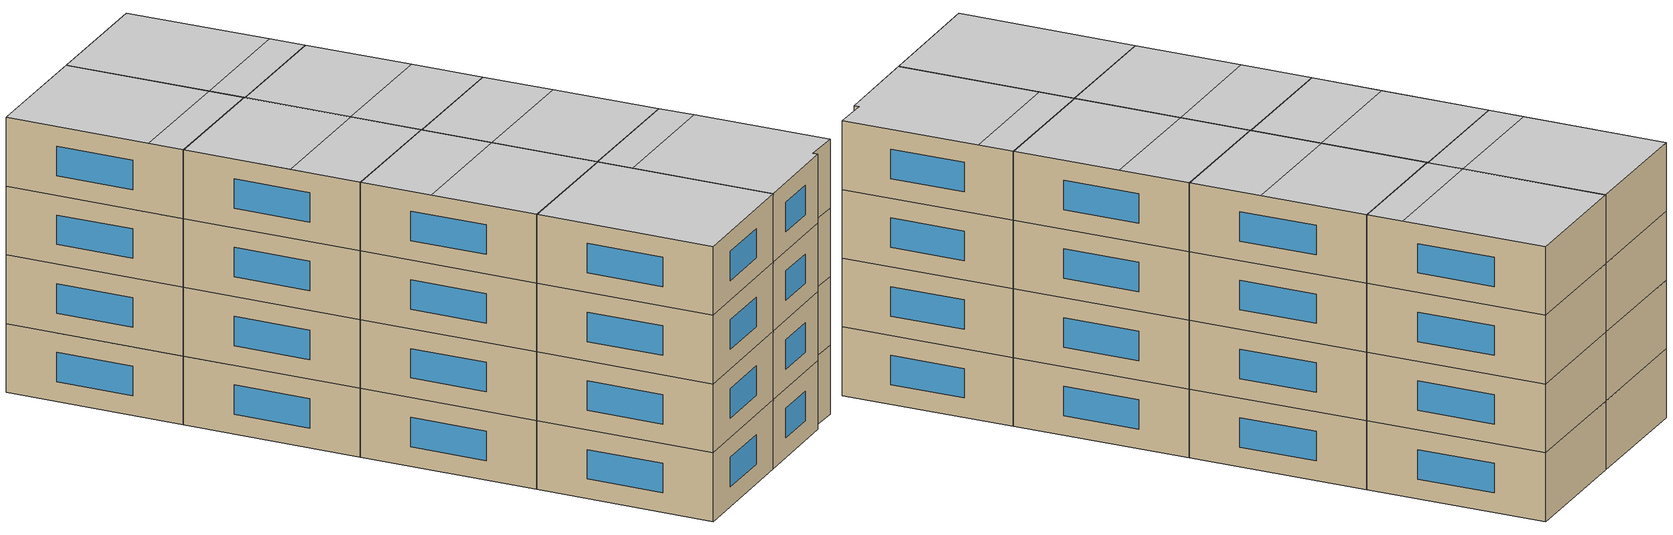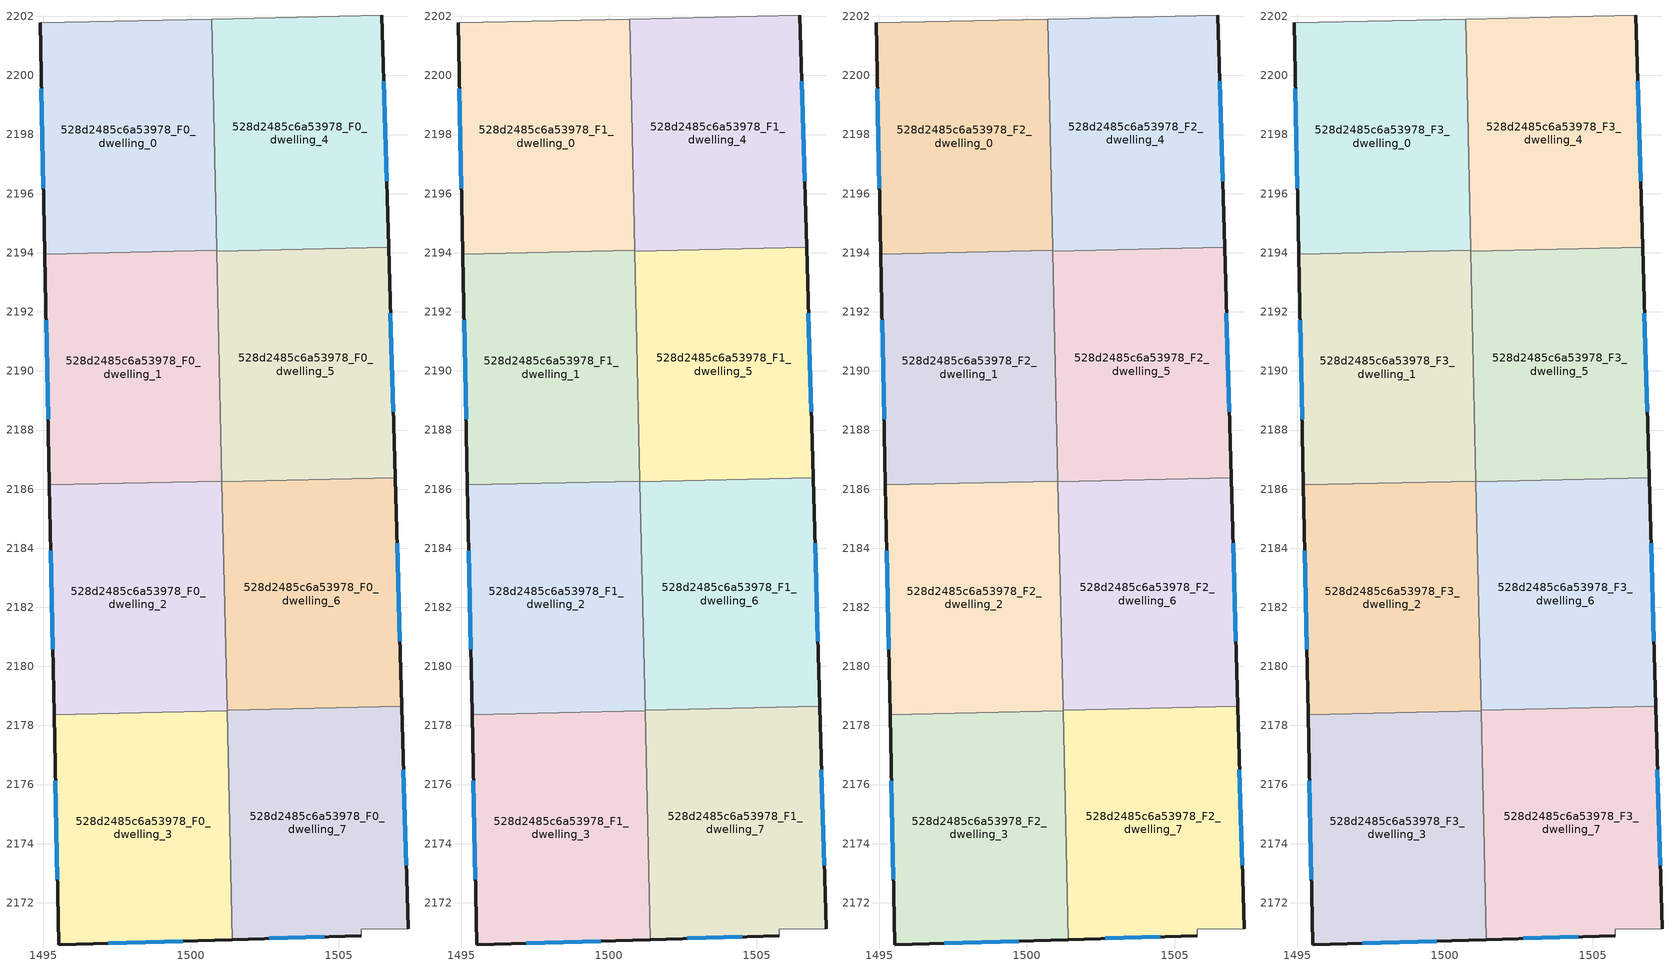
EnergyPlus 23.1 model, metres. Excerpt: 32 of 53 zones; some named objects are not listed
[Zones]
528d2485c6a53978_F0_dwelling_0
 floor ground (EU_floor_Construction): 1500.7,2201.91 1500.88,2194.08 1495.05,2193.95 1494.89,2201.78 z0
 wall outside (EU_wall_Construction): 1494.89,2201.78 1495.05,2193.95 z0:3
 wall to 528d2485c6a53978_F0_dwelling_1 (EU_wall_Construction): 1495.05,2193.95 1500.88,2194.08 z0:3
 wall adiabatic (EU_wall_Construction): 1500.7,2201.91 1494.89,2201.78 z0:3
 wall to 528d2485c6a53978_F0_dwelling_4 (EU_wall_Construction): 1500.88,2194.08 1500.7,2201.91 z0:3
 window (EU_Window_Construction): 1494.94,2199.54 1495.01,2196.19 z0.86:2.14
528d2485c6a53978_F0_dwelling_1
 floor ground (EU_floor_Construction): 1500.88,2194.08 1501.05,2186.27 1495.21,2186.14 1495.05,2193.95 z0
 wall outside (EU_wall_Construction): 1495.05,2193.95 1495.21,2186.14 z0:3
 wall to 528d2485c6a53978_F0_dwelling_2 (EU_wall_Construction): 1495.21,2186.14 1501.05,2186.27 z0:3
 wall to 528d2485c6a53978_F0_dwelling_5 (EU_wall_Construction): 1501.05,2186.27 1500.88,2194.05 z0:3
 wall to 528d2485c6a53978_F0_dwelling_4 (EU_wall_Construction): 1500.88,2194.05 1500.88,2194.08 z0:3
 window (EU_Window_Construction): 1495.1,2191.72 1495.17,2188.37 z0.86:2.14
528d2485c6a53978_F0_dwelling_2
 floor ground (EU_floor_Construction): 1501.05,2186.27 1501.23,2178.49 1495.37,2178.36 1495.21,2186.14 z0
 wall outside (EU_wall_Construction): 1495.21,2186.14 1495.37,2178.36 z0:3
 wall to 528d2485c6a53978_F0_dwelling_3 (EU_wall_Construction): 1495.37,2178.36 1501.23,2178.49 z0:3
 wall to 528d2485c6a53978_F0_dwelling_6 (EU_wall_Construction): 1501.23,2178.51 1501.05,2186.25 z0:3
 wall to 528d2485c6a53978_F0_dwelling_5 (EU_wall_Construction): 1501.05,2186.25 1501.05,2186.27 z0:3
 wall to 528d2485c6a53978_F0_dwelling_7 (EU_wall_Construction): 1501.23,2178.49 1501.23,2178.51 z0:3
 window (EU_Window_Construction): 1495.26,2183.92 1495.32,2180.58 z0.86:2.14
528d2485c6a53978_F0_dwelling_3
 floor ground (EU_floor_Construction): 1501.23,2178.49 1501.41,2170.75 1495.53,2170.57 1495.37,2178.36 z0
 wall outside (EU_wall_Construction): 1495.37,2178.36 1495.53,2170.57 1501.41,2170.75 z0:3
 wall to 528d2485c6a53978_F0_dwelling_7 (EU_wall_Construction): 1501.41,2170.75 1501.23,2178.49 z0:3
 window (EU_Window_Construction): 1497.21,2170.63 1499.73,2170.7 / 1495.42,2176.13 1495.48,2172.8 z0.86:2.14
528d2485c6a53978_F0_dwelling_4
 floor ground (EU_floor_Construction): 1506.47,2202.04 1506.69,2194.18 1500.88,2194.05 1500.7,2201.91 z0
 wall outside (EU_wall_Construction): 1506.69,2194.18 1506.47,2202.04 z0:3
 wall to 528d2485c6a53978_F0_dwelling_5 (EU_wall_Construction): 1500.88,2194.05 1506.69,2194.18 z0:3
 wall adiabatic (EU_wall_Construction): 1506.47,2202.04 1500.7,2201.91 z0:3
 window (EU_Window_Construction): 1506.63,2196.43 1506.53,2199.8 z0.86:2.14
528d2485c6a53978_F0_dwelling_5
 floor ground (EU_floor_Construction): 1506.69,2194.18 1506.91,2186.38 1501.05,2186.25 1500.88,2194.05 z0
 wall outside (EU_wall_Construction): 1506.91,2186.38 1506.69,2194.18 z0:3
 wall to 528d2485c6a53978_F0_dwelling_6 (EU_wall_Construction): 1501.05,2186.25 1506.91,2186.38 z0:3
 window (EU_Window_Construction): 1506.85,2188.61 1506.76,2191.95 z0.86:2.14
528d2485c6a53978_F0_dwelling_6
 floor ground (EU_floor_Construction): 1506.91,2186.38 1507.14,2178.64 1501.23,2178.51 1501.05,2186.25 z0
 wall outside (EU_wall_Construction): 1507.14,2178.64 1506.91,2186.38 z0:3
 wall to 528d2485c6a53978_F0_dwelling_7 (EU_wall_Construction): 1501.23,2178.51 1507.14,2178.64 z0:3
 window (EU_Window_Construction): 1507.07,2180.86 1506.98,2184.17 z0.86:2.14
528d2485c6a53978_F0_dwelling_7
 floor ground (EU_floor_Construction): 1507.14,2178.64 1507.35,2171.12 1505.76,2171.1 1505.76,2170.89 1501.41,2170.75 1501.23,2178.51 z0
 wall outside (EU_wall_Construction): 1507.35,2171.12 1507.14,2178.64 / 1501.41,2170.75 1505.76,2170.89 z0:3
 wall adiabatic (EU_wall_Construction): 1505.76,2170.89 1505.76,2171.1 1507.35,2171.12 z0:3
 window (EU_Window_Construction): 1507.29,2173.27 1507.2,2176.49 / 1502.65,2170.79 1504.52,2170.85 z0.86:2.14
528d2485c6a53978_F1_dwelling_0
 floor to 528d2485c6a53978_F0_dwelling_0 (EU_floor_Construction): 1500.7,2201.91 1500.88,2194.08 1495.05,2193.95 1494.89,2201.78 z3
 wall outside (EU_wall_Construction): 1494.89,2201.78 1495.05,2193.95 z3:6
 wall to 528d2485c6a53978_F1_dwelling_1 (EU_wall_Construction): 1495.05,2193.95 1500.88,2194.08 z3:6
 wall adiabatic (EU_wall_Construction): 1500.7,2201.91 1494.89,2201.78 z3:6
 wall to 528d2485c6a53978_F1_dwelling_4 (EU_wall_Construction): 1500.88,2194.08 1500.7,2201.91 z3:6
 window (EU_Window_Construction): 1494.94,2199.54 1495.01,2196.19 z3.86:5.14
528d2485c6a53978_F1_dwelling_1
 floor to 528d2485c6a53978_F0_dwelling_1 (EU_floor_Construction): 1500.88,2194.08 1501.05,2186.27 1495.21,2186.14 1495.05,2193.95 z3
 wall outside (EU_wall_Construction): 1495.05,2193.95 1495.21,2186.14 z3:6
 wall to 528d2485c6a53978_F1_dwelling_2 (EU_wall_Construction): 1495.21,2186.14 1501.05,2186.27 z3:6
 wall to 528d2485c6a53978_F1_dwelling_5 (EU_wall_Construction): 1501.05,2186.27 1500.88,2194.05 z3:6
 wall to 528d2485c6a53978_F1_dwelling_4 (EU_wall_Construction): 1500.88,2194.05 1500.88,2194.08 z3:6
 window (EU_Window_Construction): 1495.1,2191.72 1495.17,2188.37 z3.86:5.14
528d2485c6a53978_F1_dwelling_2
 floor to 528d2485c6a53978_F0_dwelling_2 (EU_floor_Construction): 1501.05,2186.27 1501.23,2178.49 1495.37,2178.36 1495.21,2186.14 z3
 wall outside (EU_wall_Construction): 1495.21,2186.14 1495.37,2178.36 z3:6
 wall to 528d2485c6a53978_F1_dwelling_3 (EU_wall_Construction): 1495.37,2178.36 1501.23,2178.49 z3:6
 wall to 528d2485c6a53978_F1_dwelling_6 (EU_wall_Construction): 1501.23,2178.51 1501.05,2186.25 z3:6
 wall to 528d2485c6a53978_F1_dwelling_5 (EU_wall_Construction): 1501.05,2186.25 1501.05,2186.27 z3:6
 wall to 528d2485c6a53978_F1_dwelling_7 (EU_wall_Construction): 1501.23,2178.49 1501.23,2178.51 z3:6
 window (EU_Window_Construction): 1495.26,2183.92 1495.32,2180.58 z3.86:5.14
528d2485c6a53978_F1_dwelling_3
 floor to 528d2485c6a53978_F0_dwelling_3 (EU_floor_Construction): 1501.23,2178.49 1501.41,2170.75 1495.53,2170.57 1495.37,2178.36 z3
 wall outside (EU_wall_Construction): 1495.37,2178.36 1495.53,2170.57 1501.41,2170.75 z3:6
 wall to 528d2485c6a53978_F1_dwelling_7 (EU_wall_Construction): 1501.41,2170.75 1501.23,2178.49 z3:6
 window (EU_Window_Construction): 1497.21,2170.63 1499.73,2170.7 / 1495.42,2176.13 1495.48,2172.8 z3.86:5.14
528d2485c6a53978_F1_dwelling_4
 floor to 528d2485c6a53978_F0_dwelling_4 (EU_floor_Construction): 1506.47,2202.04 1506.69,2194.18 1500.88,2194.05 1500.7,2201.91 z3
 wall outside (EU_wall_Construction): 1506.69,2194.18 1506.47,2202.04 z3:6
 wall to 528d2485c6a53978_F1_dwelling_5 (EU_wall_Construction): 1500.88,2194.05 1506.69,2194.18 z3:6
 wall adiabatic (EU_wall_Construction): 1506.47,2202.04 1500.7,2201.91 z3:6
 window (EU_Window_Construction): 1506.63,2196.43 1506.53,2199.8 z3.86:5.14
528d2485c6a53978_F1_dwelling_5
 floor to 528d2485c6a53978_F0_dwelling_5 (EU_floor_Construction): 1506.69,2194.18 1506.91,2186.38 1501.05,2186.25 1500.88,2194.05 z3
 wall outside (EU_wall_Construction): 1506.91,2186.38 1506.69,2194.18 z3:6
 wall to 528d2485c6a53978_F1_dwelling_6 (EU_wall_Construction): 1501.05,2186.25 1506.91,2186.38 z3:6
 window (EU_Window_Construction): 1506.85,2188.61 1506.76,2191.95 z3.86:5.14
528d2485c6a53978_F1_dwelling_6
 floor to 528d2485c6a53978_F0_dwelling_6 (EU_floor_Construction): 1506.91,2186.38 1507.14,2178.64 1501.23,2178.51 1501.05,2186.25 z3
 wall outside (EU_wall_Construction): 1507.14,2178.64 1506.91,2186.38 z3:6
 wall to 528d2485c6a53978_F1_dwelling_7 (EU_wall_Construction): 1501.23,2178.51 1507.14,2178.64 z3:6
 window (EU_Window_Construction): 1507.07,2180.86 1506.98,2184.17 z3.86:5.14
528d2485c6a53978_F1_dwelling_7
 floor to 528d2485c6a53978_F0_dwelling_7 (EU_floor_Construction): 1507.14,2178.64 1507.35,2171.12 1505.76,2171.1 1505.76,2170.89 1501.41,2170.75 1501.23,2178.51 z3
 wall outside (EU_wall_Construction): 1507.35,2171.12 1507.14,2178.64 / 1501.41,2170.75 1505.76,2170.89 z3:6
 wall adiabatic (EU_wall_Construction): 1505.76,2170.89 1505.76,2171.1 1507.35,2171.12 z3:6
 window (EU_Window_Construction): 1507.29,2173.27 1507.2,2176.49 / 1502.65,2170.79 1504.52,2170.85 z3.86:5.14
528d2485c6a53978_F2_dwelling_0
 floor to 528d2485c6a53978_F1_dwelling_0 (EU_floor_Construction): 1500.7,2201.91 1500.88,2194.08 1495.05,2193.95 1494.89,2201.78 z6
 wall outside (EU_wall_Construction): 1494.89,2201.78 1495.05,2193.95 z6:9
 wall to 528d2485c6a53978_F2_dwelling_1 (EU_wall_Construction): 1495.05,2193.95 1500.88,2194.08 z6:9
 wall adiabatic (EU_wall_Construction): 1500.7,2201.91 1494.89,2201.78 z6:9
 wall to 528d2485c6a53978_F2_dwelling_4 (EU_wall_Construction): 1500.88,2194.08 1500.7,2201.91 z6:9
 window (EU_Window_Construction): 1494.94,2199.54 1495.01,2196.19 z6.86:8.14
528d2485c6a53978_F2_dwelling_1
 floor to 528d2485c6a53978_F1_dwelling_1 (EU_floor_Construction): 1500.88,2194.08 1501.05,2186.27 1495.21,2186.14 1495.05,2193.95 z6
 wall outside (EU_wall_Construction): 1495.05,2193.95 1495.21,2186.14 z6:9
 wall to 528d2485c6a53978_F2_dwelling_2 (EU_wall_Construction): 1495.21,2186.14 1501.05,2186.27 z6:9
 wall to 528d2485c6a53978_F2_dwelling_5 (EU_wall_Construction): 1501.05,2186.27 1500.88,2194.05 z6:9
 wall to 528d2485c6a53978_F2_dwelling_4 (EU_wall_Construction): 1500.88,2194.05 1500.88,2194.08 z6:9
 window (EU_Window_Construction): 1495.1,2191.72 1495.17,2188.37 z6.86:8.14
528d2485c6a53978_F2_dwelling_2
 floor to 528d2485c6a53978_F1_dwelling_2 (EU_floor_Construction): 1501.05,2186.27 1501.23,2178.49 1495.37,2178.36 1495.21,2186.14 z6
 wall outside (EU_wall_Construction): 1495.21,2186.14 1495.37,2178.36 z6:9
 wall to 528d2485c6a53978_F2_dwelling_3 (EU_wall_Construction): 1495.37,2178.36 1501.23,2178.49 z6:9
 wall to 528d2485c6a53978_F2_dwelling_6 (EU_wall_Construction): 1501.23,2178.51 1501.05,2186.25 z6:9
 wall to 528d2485c6a53978_F2_dwelling_5 (EU_wall_Construction): 1501.05,2186.25 1501.05,2186.27 z6:9
 wall to 528d2485c6a53978_F2_dwelling_7 (EU_wall_Construction): 1501.23,2178.49 1501.23,2178.51 z6:9
 window (EU_Window_Construction): 1495.26,2183.92 1495.32,2180.58 z6.86:8.14
528d2485c6a53978_F2_dwelling_3
 floor to 528d2485c6a53978_F1_dwelling_3 (EU_floor_Construction): 1501.23,2178.49 1501.41,2170.75 1495.53,2170.57 1495.37,2178.36 z6
 wall outside (EU_wall_Construction): 1495.37,2178.36 1495.53,2170.57 1501.41,2170.75 z6:9
 wall to 528d2485c6a53978_F2_dwelling_7 (EU_wall_Construction): 1501.41,2170.75 1501.23,2178.49 z6:9
 window (EU_Window_Construction): 1497.21,2170.63 1499.73,2170.7 / 1495.42,2176.13 1495.48,2172.8 z6.86:8.14
528d2485c6a53978_F2_dwelling_4
 floor to 528d2485c6a53978_F1_dwelling_4 (EU_floor_Construction): 1506.47,2202.04 1506.69,2194.18 1500.88,2194.05 1500.7,2201.91 z6
 wall outside (EU_wall_Construction): 1506.69,2194.18 1506.47,2202.04 z6:9
 wall to 528d2485c6a53978_F2_dwelling_5 (EU_wall_Construction): 1500.88,2194.05 1506.69,2194.18 z6:9
 wall adiabatic (EU_wall_Construction): 1506.47,2202.04 1500.7,2201.91 z6:9
 window (EU_Window_Construction): 1506.63,2196.43 1506.53,2199.8 z6.86:8.14
528d2485c6a53978_F2_dwelling_5
 floor to 528d2485c6a53978_F1_dwelling_5 (EU_floor_Construction): 1506.69,2194.18 1506.91,2186.38 1501.05,2186.25 1500.88,2194.05 z6
 wall outside (EU_wall_Construction): 1506.91,2186.38 1506.69,2194.18 z6:9
 wall to 528d2485c6a53978_F2_dwelling_6 (EU_wall_Construction): 1501.05,2186.25 1506.91,2186.38 z6:9
 window (EU_Window_Construction): 1506.85,2188.61 1506.76,2191.95 z6.86:8.14
528d2485c6a53978_F2_dwelling_6
 floor to 528d2485c6a53978_F1_dwelling_6 (EU_floor_Construction): 1506.91,2186.38 1507.14,2178.64 1501.23,2178.51 1501.05,2186.25 z6
 wall outside (EU_wall_Construction): 1507.14,2178.64 1506.91,2186.38 z6:9
 wall to 528d2485c6a53978_F2_dwelling_7 (EU_wall_Construction): 1501.23,2178.51 1507.14,2178.64 z6:9
 window (EU_Window_Construction): 1507.07,2180.86 1506.98,2184.17 z6.86:8.14
528d2485c6a53978_F2_dwelling_7
 floor to 528d2485c6a53978_F1_dwelling_7 (EU_floor_Construction): 1507.14,2178.64 1507.35,2171.12 1505.76,2171.1 1505.76,2170.89 1501.41,2170.75 1501.23,2178.51 z6
 wall outside (EU_wall_Construction): 1507.35,2171.12 1507.14,2178.64 / 1501.41,2170.75 1505.76,2170.89 z6:9
 wall adiabatic (EU_wall_Construction): 1505.76,2170.89 1505.76,2171.1 1507.35,2171.12 z6:9
 window (EU_Window_Construction): 1507.29,2173.27 1507.2,2176.49 / 1502.65,2170.79 1504.52,2170.85 z6.86:8.14
528d2485c6a53978_F3_dwelling_0
 floor to 528d2485c6a53978_F2_dwelling_0 (EU_floor_Construction): 1500.7,2201.91 1500.88,2194.08 1495.05,2193.95 1494.89,2201.78 z9
 wall outside (EU_wall_Construction): 1494.89,2201.78 1495.05,2193.95 z9:12
 wall to 528d2485c6a53978_F3_dwelling_1 (EU_wall_Construction): 1495.05,2193.95 1500.88,2194.08 z9:12
 wall adiabatic (EU_wall_Construction): 1500.7,2201.91 1494.89,2201.78 z9:12
 wall to 528d2485c6a53978_F3_dwelling_4 (EU_wall_Construction): 1500.88,2194.08 1500.7,2201.91 z9:12
 window (EU_Window_Construction): 1494.94,2199.54 1495.01,2196.19 z9.86:11.14
 ceiling to 528d2485c6a53978_F4_dwelling_6 (EU_floor_Construction): 1500.84,2195.63 1500.7,2201.91 1494.89,2201.78 1495.02,2195.5 z12
 ceiling to 528d2485c6a53978_F4_dwelling_5 (EU_floor_Construction): 1500.88,2194.08 1500.84,2195.63 1495.02,2195.5 1495.05,2193.95 z12
528d2485c6a53978_F3_dwelling_1
 floor to 528d2485c6a53978_F2_dwelling_1 (EU_floor_Construction): 1500.88,2194.08 1501.05,2186.27 1495.21,2186.14 1495.05,2193.95 z9
 wall outside (EU_wall_Construction): 1495.05,2193.95 1495.21,2186.14 z9:12
 wall to 528d2485c6a53978_F3_dwelling_2 (EU_wall_Construction): 1495.21,2186.14 1501.05,2186.27 z9:12
 wall to 528d2485c6a53978_F3_dwelling_5 (EU_wall_Construction): 1501.05,2186.27 1500.88,2194.05 z9:12
 wall to 528d2485c6a53978_F3_dwelling_4 (EU_wall_Construction): 1500.88,2194.05 1500.88,2194.08 z9:12
 window (EU_Window_Construction): 1495.1,2191.72 1495.17,2188.37 z9.86:11.14
 ceiling to 528d2485c6a53978_F4_dwelling_5 (EU_floor_Construction): 1500.98,2189.38 1500.88,2194.08 1495.05,2193.95 1495.15,2189.25 z12
 ceiling to 528d2485c6a53978_F4_dwelling_3 (EU_floor_Construction): 1501.05,2186.27 1500.98,2189.38 1495.15,2189.25 1495.21,2186.14 z12
528d2485c6a53978_F3_dwelling_2
 floor to 528d2485c6a53978_F2_dwelling_2 (EU_floor_Construction): 1501.05,2186.27 1501.23,2178.49 1495.37,2178.36 1495.21,2186.14 z9
 wall outside (EU_wall_Construction): 1495.21,2186.14 1495.37,2178.36 z9:12
 wall to 528d2485c6a53978_F3_dwelling_3 (EU_wall_Construction): 1495.37,2178.36 1501.23,2178.49 z9:12
 wall to 528d2485c6a53978_F3_dwelling_6 (EU_wall_Construction): 1501.23,2178.51 1501.05,2186.25 z9:12
 wall to 528d2485c6a53978_F3_dwelling_5 (EU_wall_Construction): 1501.05,2186.25 1501.05,2186.27 z9:12
 wall to 528d2485c6a53978_F3_dwelling_7 (EU_wall_Construction): 1501.23,2178.49 1501.23,2178.51 z9:12
 window (EU_Window_Construction): 1495.26,2183.92 1495.32,2180.58 z9.86:11.14
 ceiling to 528d2485c6a53978_F4_dwelling_2 (EU_floor_Construction): 1501.23,2178.49 1501.12,2183.15 1495.28,2183.02 1495.37,2178.36 z12
 ceiling to 528d2485c6a53978_F4_dwelling_3 (EU_floor_Construction): 1501.12,2183.15 1501.05,2186.27 1495.21,2186.14 1495.28,2183.02 z12
528d2485c6a53978_F3_dwelling_3
 floor to 528d2485c6a53978_F2_dwelling_3 (EU_floor_Construction): 1501.23,2178.49 1501.41,2170.75 1495.53,2170.57 1495.37,2178.36 z9
 wall outside (EU_wall_Construction): 1495.37,2178.36 1495.53,2170.57 1501.41,2170.75 z9:12
 wall to 528d2485c6a53978_F3_dwelling_7 (EU_wall_Construction): 1501.41,2170.75 1501.23,2178.49 z9:12
 window (EU_Window_Construction): 1497.21,2170.63 1499.73,2170.7 / 1495.42,2176.13 1495.48,2172.8 z9.86:11.14
 ceiling adiabatic (EU_roof_Construction): 1501.41,2170.75 1501.23,2178.49 1495.37,2178.36 1495.53,2170.57 z12
528d2485c6a53978_F3_dwelling_4
 floor to 528d2485c6a53978_F2_dwelling_4 (EU_floor_Construction): 1506.47,2202.04 1506.69,2194.18 1500.88,2194.05 1500.7,2201.91 z9
 wall outside (EU_wall_Construction): 1506.69,2194.18 1506.47,2202.04 z9:12
 wall to 528d2485c6a53978_F3_dwelling_5 (EU_wall_Construction): 1500.88,2194.05 1506.69,2194.18 z9:12
 wall adiabatic (EU_wall_Construction): 1506.47,2202.04 1500.7,2201.91 z9:12
 window (EU_Window_Construction): 1506.63,2196.43 1506.53,2199.8 z9.86:11.14
 ceiling to 528d2485c6a53978_F4_dwelling_6 (EU_floor_Construction): 1506.65,2195.76 1506.47,2202.04 1500.7,2201.91 1500.84,2195.63 z12
 ceiling to 528d2485c6a53978_F4_dwelling_5 (EU_floor_Construction): 1506.69,2194.18 1506.65,2195.76 1500.84,2195.63 1500.88,2194.05 z12
528d2485c6a53978_F3_dwelling_5
 floor to 528d2485c6a53978_F2_dwelling_5 (EU_floor_Construction): 1506.69,2194.18 1506.91,2186.38 1501.05,2186.25 1500.88,2194.05 z9
 wall outside (EU_wall_Construction): 1506.91,2186.38 1506.69,2194.18 z9:12
 wall to 528d2485c6a53978_F3_dwelling_6 (EU_wall_Construction): 1501.05,2186.25 1506.91,2186.38 z9:12
 window (EU_Window_Construction): 1506.85,2188.61 1506.76,2191.95 z9.86:11.14
 ceiling to 528d2485c6a53978_F4_dwelling_3 (EU_floor_Construction): 1501.06,2186.25 1500.99,2189.38 1500.98,2189.38 z12
 ceiling to 528d2485c6a53978_F4_dwelling_4 (EU_floor_Construction): 1506.91,2186.38 1506.83,2189.51 1500.99,2189.38 1501.06,2186.25 z12
 ceiling to 528d2485c6a53978_F4_dwelling_5 (EU_floor_Construction): 1506.83,2189.51 1506.69,2194.18 1500.88,2194.05 1500.98,2189.38 z12
528d2485c6a53978_F3_dwelling_6
 floor to 528d2485c6a53978_F2_dwelling_6 (EU_floor_Construction): 1506.91,2186.38 1507.14,2178.64 1501.23,2178.51 1501.05,2186.25 z9
 wall outside (EU_wall_Construction): 1507.14,2178.64 1506.91,2186.38 z9:12
 wall to 528d2485c6a53978_F3_dwelling_7 (EU_wall_Construction): 1501.23,2178.51 1507.14,2178.64 z9:12
 window (EU_Window_Construction): 1507.07,2180.86 1506.98,2184.17 z9.86:11.14
 ceiling adiabatic (EU_roof_Construction): 1507.14,2178.64 1507,2183.29 1501.12,2183.15 1501.23,2178.51 z12; 1507.02,2182.68 1506.91,2186.38 1501.05,2186.25 1501.12,2183.15 1507,2183.29 z12
528d2485c6a53978_F3_dwelling_7
 floor to 528d2485c6a53978_F2_dwelling_7 (EU_floor_Construction): 1507.14,2178.64 1507.35,2171.12 1505.76,2171.1 1505.76,2170.89 1501.41,2170.75 1501.23,2178.51 z9
 wall outside (EU_wall_Construction): 1507.35,2171.12 1507.14,2178.64 / 1501.41,2170.75 1505.76,2170.89 z9:12
 wall adiabatic (EU_wall_Construction): 1505.76,2170.89 1505.76,2171.1 1507.35,2171.12 z9:12
 window (EU_Window_Construction): 1507.29,2173.27 1507.2,2176.49 / 1502.65,2170.79 1504.52,2170.85 z9.86:11.14
 ceiling to 528d2485c6a53978_F4_dwelling_1 (EU_floor_Construction): 1507.35,2171.12 1507.18,2177.09 1501.26,2176.95 1501.4,2170.75 1505.76,2170.89 1505.76,2171.1 z12
 ceiling adiabatic (EU_roof_Construction): 1507.18,2177.09 1507.14,2178.64 1501.23,2178.51 1501.26,2176.95 z12
[Building]
EU S2 Campaign: North Axis=0; Terrain=City; Solar Distribution=FullExterior
[Site:Location]
Helsinki-Vantaa.AP: Latitude=60.317; Longitude=24.963; Time Zone=2; Elevation=54.6
[SizingPeriod:WeatherFileDays]
AnnualSizingPeriod: Begin Month=1; Begin Day of Month=1; End Month=12; End Day of Month=31; Day of Week for Start Day=Monday; Use Weather File Daylight Saving Period=No; Use Weather File Rain and Snow Indicators=No
[MATERIAL]
EU_InternalMass_Material: Roughness=MediumRough; Thickness=0.1; Conductivity=1; Density=1800; Specific Heat=900; Thermal Absorptance=0.9; Solar Absorptance=0.7; Visible Absorptance=0.7
[MATERIAL:NOMASS] Roughness=MediumRough; Thermal Absorptance=0.9; Solar Absorptance=0.7; Visible Absorptance=0.7
Name | Thermal Resistance
EU_wall_NoMass | 1.10183
EU_roof_NoMass; EU_floor_NoMass | 1.70606
[WINDOWMATERIAL:SIMPLEGLAZINGSYSTEM]
EU_Window_SimpleGlazing: UFactor=3.11035; Solar Heat Gain Coefficient=0.8; Visible Transmittance=0.8
[CONSTRUCTION]
EU_wall_Construction: EU_wall_NoMass
EU_roof_Construction: EU_roof_NoMass
EU_floor_Construction: EU_floor_NoMass
EU_Window_Construction: EU_Window_SimpleGlazing
EU_InternalMass_Construction: EU_InternalMass_Material
[ZONE] Type=1; Multiplier=1; Ceiling Height=autocalculate; Floor Area=autocalculate; Part of Total Floor Area=Yes
Name | Volume
528d2485c6a53978_F0_dwelling_0; 528d2485c6a53978_F1_dwelling_0; 528d2485c6a53978_F2_dwelling_0; 528d2485c6a53978_F3_dwelling_0 | 136.675
528d2485c6a53978_F0_dwelling_1; 528d2485c6a53978_F1_dwelling_1; 528d2485c6a53978_F2_dwelling_1; 528d2485c6a53978_F3_dwelling_1 | 136.688
528d2485c6a53978_F0_dwelling_2; 528d2485c6a53978_F1_dwelling_2; 528d2485c6a53978_F2_dwelling_2; 528d2485c6a53978_F3_dwelling_2; 528d2485c6a53978_F0_dwelling_6; 528d2485c6a53978_F1_dwelling_6; 528d2485c6a53978_F2_dwelling_6; 528d2485c6a53978_F3_dwelling_6 | 136.667
528d2485c6a53978_F0_dwelling_3; 528d2485c6a53978_F1_dwelling_3; 528d2485c6a53978_F2_dwelling_3; 528d2485c6a53978_F3_dwelling_3 | 136.677
528d2485c6a53978_F0_dwelling_4; 528d2485c6a53978_F1_dwelling_4; 528d2485c6a53978_F2_dwelling_4; 528d2485c6a53978_F3_dwelling_4 | 136.68
528d2485c6a53978_F0_dwelling_5; 528d2485c6a53978_F1_dwelling_5; 528d2485c6a53978_F2_dwelling_5; 528d2485c6a53978_F3_dwelling_5 | 136.681
528d2485c6a53978_F0_dwelling_7; 528d2485c6a53978_F1_dwelling_7; 528d2485c6a53978_F2_dwelling_7; 528d2485c6a53978_F3_dwelling_7 | 136.666
[INTERNALMASS] Construction=EU_InternalMass_Construction
Name | Zone or ZoneList | Surface Area
528d2485c6a53978_F0_dwelling_0_EU_InternalMass | 528d2485c6a53978_F0_dwelling_0 | 45.5584
528d2485c6a53978_F0_dwelling_1_EU_InternalMass | 528d2485c6a53978_F0_dwelling_1 | 45.5623
528d2485c6a53978_F0_dwelling_2_EU_InternalMass | 528d2485c6a53978_F0_dwelling_2 | 45.5556
528d2485c6a53978_F0_dwelling_3_EU_InternalMass | 528d2485c6a53978_F0_dwelling_3 | 45.5589
528d2485c6a53978_F0_dwelling_4_EU_InternalMass | 528d2485c6a53978_F0_dwelling_4 | 45.5602
528d2485c6a53978_F0_dwelling_5_EU_InternalMass | 528d2485c6a53978_F0_dwelling_5 | 45.56
528d2485c6a53978_F0_dwelling_6_EU_InternalMass | 528d2485c6a53978_F0_dwelling_6 | 45.5558
528d2485c6a53978_F0_dwelling_7_EU_InternalMass | 528d2485c6a53978_F0_dwelling_7 | 45.5555
528d2485c6a53978_F1_dwelling_0_EU_InternalMass | 528d2485c6a53978_F1_dwelling_0 | 45.5584
528d2485c6a53978_F1_dwelling_1_EU_InternalMass | 528d2485c6a53978_F1_dwelling_1 | 45.5623
528d2485c6a53978_F1_dwelling_2_EU_InternalMass | 528d2485c6a53978_F1_dwelling_2 | 45.5556
528d2485c6a53978_F1_dwelling_3_EU_InternalMass | 528d2485c6a53978_F1_dwelling_3 | 45.5589
528d2485c6a53978_F1_dwelling_4_EU_InternalMass | 528d2485c6a53978_F1_dwelling_4 | 45.5602
528d2485c6a53978_F1_dwelling_5_EU_InternalMass | 528d2485c6a53978_F1_dwelling_5 | 45.56
528d2485c6a53978_F1_dwelling_6_EU_InternalMass | 528d2485c6a53978_F1_dwelling_6 | 45.5558
528d2485c6a53978_F1_dwelling_7_EU_InternalMass | 528d2485c6a53978_F1_dwelling_7 | 45.5555
528d2485c6a53978_F2_dwelling_0_EU_InternalMass | 528d2485c6a53978_F2_dwelling_0 | 45.5584
528d2485c6a53978_F2_dwelling_1_EU_InternalMass | 528d2485c6a53978_F2_dwelling_1 | 45.5623
528d2485c6a53978_F2_dwelling_2_EU_InternalMass | 528d2485c6a53978_F2_dwelling_2 | 45.5556
528d2485c6a53978_F2_dwelling_3_EU_InternalMass | 528d2485c6a53978_F2_dwelling_3 | 45.5589
528d2485c6a53978_F2_dwelling_4_EU_InternalMass | 528d2485c6a53978_F2_dwelling_4 | 45.5602
528d2485c6a53978_F2_dwelling_5_EU_InternalMass | 528d2485c6a53978_F2_dwelling_5 | 45.56
528d2485c6a53978_F2_dwelling_6_EU_InternalMass | 528d2485c6a53978_F2_dwelling_6 | 45.5558
528d2485c6a53978_F2_dwelling_7_EU_InternalMass | 528d2485c6a53978_F2_dwelling_7 | 45.5555
528d2485c6a53978_F3_dwelling_0_EU_InternalMass | 528d2485c6a53978_F3_dwelling_0 | 45.5584
528d2485c6a53978_F3_dwelling_1_EU_InternalMass | 528d2485c6a53978_F3_dwelling_1 | 45.5623
528d2485c6a53978_F3_dwelling_2_EU_InternalMass | 528d2485c6a53978_F3_dwelling_2 | 45.5556
528d2485c6a53978_F3_dwelling_3_EU_InternalMass | 528d2485c6a53978_F3_dwelling_3 | 45.5589
528d2485c6a53978_F3_dwelling_4_EU_InternalMass | 528d2485c6a53978_F3_dwelling_4 | 45.5602
528d2485c6a53978_F3_dwelling_5_EU_InternalMass | 528d2485c6a53978_F3_dwelling_5 | 45.56
528d2485c6a53978_F3_dwelling_6_EU_InternalMass | 528d2485c6a53978_F3_dwelling_6 | 45.5558
528d2485c6a53978_F3_dwelling_7_EU_InternalMass | 528d2485c6a53978_F3_dwelling_7 | 45.5555
[OTHEREQUIPMENT] Fuel Type=Electricity; Design Level Calculation Method=Watts/Area; Power per Zone Floor Area=1; Fraction Latent=0; Fraction Radiant=0; Fraction Lost=0; Carbon Dioxide Generation Rate=0; EndUse Subcategory=EU_Step8_InternalGains
Name | Zone or ZoneList or Space or SpaceList | Schedule
EU_Step8_InternalGain_528d2485c6a53978_F0_dwelling_0_f000 | 528d2485c6a53978_F0_dwelling_0 | EU_Step8_GainSchedule_528d2485c6a53978_F0_dwelling_0_f000
EU_Step8_InternalGain_528d2485c6a53978_F0_dwelling_1_f000 | 528d2485c6a53978_F0_dwelling_1 | EU_Step8_GainSchedule_528d2485c6a53978_F0_dwelling_1_f000
EU_Step8_InternalGain_528d2485c6a53978_F0_dwelling_2_f000 | 528d2485c6a53978_F0_dwelling_2 | EU_Step8_GainSchedule_528d2485c6a53978_F0_dwelling_2_f000
EU_Step8_InternalGain_528d2485c6a53978_F0_dwelling_3_f000 | 528d2485c6a53978_F0_dwelling_3 | EU_Step8_GainSchedule_528d2485c6a53978_F0_dwelling_3_f000
EU_Step8_InternalGain_528d2485c6a53978_F0_dwelling_4_f000 | 528d2485c6a53978_F0_dwelling_4 | EU_Step8_GainSchedule_528d2485c6a53978_F0_dwelling_4_f000
EU_Step8_InternalGain_528d2485c6a53978_F0_dwelling_5_f000 | 528d2485c6a53978_F0_dwelling_5 | EU_Step8_GainSchedule_528d2485c6a53978_F0_dwelling_5_f000
EU_Step8_InternalGain_528d2485c6a53978_F0_dwelling_6_f000 | 528d2485c6a53978_F0_dwelling_6 | EU_Step8_GainSchedule_528d2485c6a53978_F0_dwelling_6_f000
EU_Step8_InternalGain_528d2485c6a53978_F0_dwelling_7_f000 | 528d2485c6a53978_F0_dwelling_7 | EU_Step8_GainSchedule_528d2485c6a53978_F0_dwelling_7_f000
EU_Step8_InternalGain_528d2485c6a53978_F1_dwelling_0_f000 | 528d2485c6a53978_F1_dwelling_0 | EU_Step8_GainSchedule_528d2485c6a53978_F1_dwelling_0_f000
EU_Step8_InternalGain_528d2485c6a53978_F1_dwelling_1_f000 | 528d2485c6a53978_F1_dwelling_1 | EU_Step8_GainSchedule_528d2485c6a53978_F1_dwelling_1_f000
EU_Step8_InternalGain_528d2485c6a53978_F1_dwelling_2_f000 | 528d2485c6a53978_F1_dwelling_2 | EU_Step8_GainSchedule_528d2485c6a53978_F1_dwelling_2_f000
EU_Step8_InternalGain_528d2485c6a53978_F1_dwelling_3_f000 | 528d2485c6a53978_F1_dwelling_3 | EU_Step8_GainSchedule_528d2485c6a53978_F1_dwelling_3_f000
EU_Step8_InternalGain_528d2485c6a53978_F1_dwelling_4_f000 | 528d2485c6a53978_F1_dwelling_4 | EU_Step8_GainSchedule_528d2485c6a53978_F1_dwelling_4_f000
EU_Step8_InternalGain_528d2485c6a53978_F1_dwelling_5_f000 | 528d2485c6a53978_F1_dwelling_5 | EU_Step8_GainSchedule_528d2485c6a53978_F1_dwelling_5_f000
EU_Step8_InternalGain_528d2485c6a53978_F1_dwelling_6_f000 | 528d2485c6a53978_F1_dwelling_6 | EU_Step8_GainSchedule_528d2485c6a53978_F1_dwelling_6_f000
EU_Step8_InternalGain_528d2485c6a53978_F1_dwelling_7_f000 | 528d2485c6a53978_F1_dwelling_7 | EU_Step8_GainSchedule_528d2485c6a53978_F1_dwelling_7_f000
EU_Step8_InternalGain_528d2485c6a53978_F2_dwelling_0_f000 | 528d2485c6a53978_F2_dwelling_0 | EU_Step8_GainSchedule_528d2485c6a53978_F2_dwelling_0_f000
EU_Step8_InternalGain_528d2485c6a53978_F2_dwelling_1_f000 | 528d2485c6a53978_F2_dwelling_1 | EU_Step8_GainSchedule_528d2485c6a53978_F2_dwelling_1_f000
EU_Step8_InternalGain_528d2485c6a53978_F2_dwelling_2_f000 | 528d2485c6a53978_F2_dwelling_2 | EU_Step8_GainSchedule_528d2485c6a53978_F2_dwelling_2_f000
EU_Step8_InternalGain_528d2485c6a53978_F2_dwelling_3_f000 | 528d2485c6a53978_F2_dwelling_3 | EU_Step8_GainSchedule_528d2485c6a53978_F2_dwelling_3_f000
EU_Step8_InternalGain_528d2485c6a53978_F2_dwelling_4_f000 | 528d2485c6a53978_F2_dwelling_4 | EU_Step8_GainSchedule_528d2485c6a53978_F2_dwelling_4_f000
EU_Step8_InternalGain_528d2485c6a53978_F2_dwelling_5_f000 | 528d2485c6a53978_F2_dwelling_5 | EU_Step8_GainSchedule_528d2485c6a53978_F2_dwelling_5_f000
EU_Step8_InternalGain_528d2485c6a53978_F2_dwelling_6_f000 | 528d2485c6a53978_F2_dwelling_6 | EU_Step8_GainSchedule_528d2485c6a53978_F2_dwelling_6_f000
EU_Step8_InternalGain_528d2485c6a53978_F2_dwelling_7_f000 | 528d2485c6a53978_F2_dwelling_7 | EU_Step8_GainSchedule_528d2485c6a53978_F2_dwelling_7_f000
EU_Step8_InternalGain_528d2485c6a53978_F3_dwelling_0_f000 | 528d2485c6a53978_F3_dwelling_0 | EU_Step8_GainSchedule_528d2485c6a53978_F3_dwelling_0_f000
EU_Step8_InternalGain_528d2485c6a53978_F3_dwelling_1_f000 | 528d2485c6a53978_F3_dwelling_1 | EU_Step8_GainSchedule_528d2485c6a53978_F3_dwelling_1_f000
EU_Step8_InternalGain_528d2485c6a53978_F3_dwelling_2_f000 | 528d2485c6a53978_F3_dwelling_2 | EU_Step8_GainSchedule_528d2485c6a53978_F3_dwelling_2_f000
EU_Step8_InternalGain_528d2485c6a53978_F3_dwelling_3_f000 | 528d2485c6a53978_F3_dwelling_3 | EU_Step8_GainSchedule_528d2485c6a53978_F3_dwelling_3_f000
EU_Step8_InternalGain_528d2485c6a53978_F3_dwelling_4_f000 | 528d2485c6a53978_F3_dwelling_4 | EU_Step8_GainSchedule_528d2485c6a53978_F3_dwelling_4_f000
EU_Step8_InternalGain_528d2485c6a53978_F3_dwelling_5_f000 | 528d2485c6a53978_F3_dwelling_5 | EU_Step8_GainSchedule_528d2485c6a53978_F3_dwelling_5_f000
EU_Step8_InternalGain_528d2485c6a53978_F3_dwelling_6_f000 | 528d2485c6a53978_F3_dwelling_6 | EU_Step8_GainSchedule_528d2485c6a53978_F3_dwelling_6_f000
EU_Step8_InternalGain_528d2485c6a53978_F3_dwelling_7_f000 | 528d2485c6a53978_F3_dwelling_7 | EU_Step8_GainSchedule_528d2485c6a53978_F3_dwelling_7_f000
[ZONEVENTILATION:DESIGNFLOWRATE] Schedule=EU_AlwaysOn; Design Flow Rate Calculation Method=AirChanges/Hour; Air Changes per Hour=0.756316; Ventilation Type=Natural; Fan Pressure Rise=0; Fan Total Efficiency=1; Constant Term Coefficient=1; Temperature Term Coefficient=0; Velocity Term Coefficient=0; Velocity Squared Term Coefficient=0; Minimum Indoor Temperature=-100; Maximum Indoor Temperature=100; Delta Temperature=-100; Minimum Outdoor Temperature=-100; Maximum Outdoor Temperature=100; Maximum Wind Speed=40
Name | Zone or ZoneList or Space or SpaceList
EU_ConstantAir_528d2485c6a53978_F0_dwelling_0 | 528d2485c6a53978_F0_dwelling_0
EU_ConstantAir_528d2485c6a53978_F0_dwelling_1 | 528d2485c6a53978_F0_dwelling_1
EU_ConstantAir_528d2485c6a53978_F0_dwelling_2 | 528d2485c6a53978_F0_dwelling_2
EU_ConstantAir_528d2485c6a53978_F0_dwelling_3 | 528d2485c6a53978_F0_dwelling_3
EU_ConstantAir_528d2485c6a53978_F0_dwelling_4 | 528d2485c6a53978_F0_dwelling_4
EU_ConstantAir_528d2485c6a53978_F0_dwelling_5 | 528d2485c6a53978_F0_dwelling_5
EU_ConstantAir_528d2485c6a53978_F0_dwelling_6 | 528d2485c6a53978_F0_dwelling_6
EU_ConstantAir_528d2485c6a53978_F0_dwelling_7 | 528d2485c6a53978_F0_dwelling_7
EU_ConstantAir_528d2485c6a53978_F1_dwelling_0 | 528d2485c6a53978_F1_dwelling_0
EU_ConstantAir_528d2485c6a53978_F1_dwelling_1 | 528d2485c6a53978_F1_dwelling_1
EU_ConstantAir_528d2485c6a53978_F1_dwelling_2 | 528d2485c6a53978_F1_dwelling_2
EU_ConstantAir_528d2485c6a53978_F1_dwelling_3 | 528d2485c6a53978_F1_dwelling_3
EU_ConstantAir_528d2485c6a53978_F1_dwelling_4 | 528d2485c6a53978_F1_dwelling_4
EU_ConstantAir_528d2485c6a53978_F1_dwelling_5 | 528d2485c6a53978_F1_dwelling_5
EU_ConstantAir_528d2485c6a53978_F1_dwelling_6 | 528d2485c6a53978_F1_dwelling_6
EU_ConstantAir_528d2485c6a53978_F1_dwelling_7 | 528d2485c6a53978_F1_dwelling_7
EU_ConstantAir_528d2485c6a53978_F2_dwelling_0 | 528d2485c6a53978_F2_dwelling_0
EU_ConstantAir_528d2485c6a53978_F2_dwelling_1 | 528d2485c6a53978_F2_dwelling_1
EU_ConstantAir_528d2485c6a53978_F2_dwelling_2 | 528d2485c6a53978_F2_dwelling_2
EU_ConstantAir_528d2485c6a53978_F2_dwelling_3 | 528d2485c6a53978_F2_dwelling_3
EU_ConstantAir_528d2485c6a53978_F2_dwelling_4 | 528d2485c6a53978_F2_dwelling_4
EU_ConstantAir_528d2485c6a53978_F2_dwelling_5 | 528d2485c6a53978_F2_dwelling_5
EU_ConstantAir_528d2485c6a53978_F2_dwelling_6 | 528d2485c6a53978_F2_dwelling_6
EU_ConstantAir_528d2485c6a53978_F2_dwelling_7 | 528d2485c6a53978_F2_dwelling_7
EU_ConstantAir_528d2485c6a53978_F3_dwelling_0 | 528d2485c6a53978_F3_dwelling_0
EU_ConstantAir_528d2485c6a53978_F3_dwelling_1 | 528d2485c6a53978_F3_dwelling_1
EU_ConstantAir_528d2485c6a53978_F3_dwelling_2 | 528d2485c6a53978_F3_dwelling_2
EU_ConstantAir_528d2485c6a53978_F3_dwelling_3 | 528d2485c6a53978_F3_dwelling_3
EU_ConstantAir_528d2485c6a53978_F3_dwelling_4 | 528d2485c6a53978_F3_dwelling_4
EU_ConstantAir_528d2485c6a53978_F3_dwelling_5 | 528d2485c6a53978_F3_dwelling_5
EU_ConstantAir_528d2485c6a53978_F3_dwelling_6 | 528d2485c6a53978_F3_dwelling_6
EU_ConstantAir_528d2485c6a53978_F3_dwelling_7 | 528d2485c6a53978_F3_dwelling_7
[HVACTEMPLATE:THERMOSTAT] Constant Heating Setpoint=20; Constant Cooling Setpoint=50
EU_HeatOnly_528d2485c6a53978_F0_dwelling_0; EU_HeatOnly_528d2485c6a53978_F0_dwelling_1; EU_HeatOnly_528d2485c6a53978_F0_dwelling_2; EU_HeatOnly_528d2485c6a53978_F0_dwelling_3; EU_HeatOnly_528d2485c6a53978_F0_dwelling_4; EU_HeatOnly_528d2485c6a53978_F0_dwelling_5; EU_HeatOnly_528d2485c6a53978_F0_dwelling_6; EU_HeatOnly_528d2485c6a53978_F0_dwelling_7; EU_HeatOnly_528d2485c6a53978_F1_dwelling_0; EU_HeatOnly_528d2485c6a53978_F1_dwelling_1; EU_HeatOnly_528d2485c6a53978_F1_dwelling_2; EU_HeatOnly_528d2485c6a53978_F1_dwelling_3; EU_HeatOnly_528d2485c6a53978_F1_dwelling_4; EU_HeatOnly_528d2485c6a53978_F1_dwelling_5; EU_HeatOnly_528d2485c6a53978_F1_dwelling_6
[HVACTEMPLATE:ZONE:IDEALLOADSAIRSYSTEM] System Availability Schedule=EU_AlwaysOn; Maximum Heating Supply Air Temperature=50; Minimum Cooling Supply Air Temperature=13; Maximum Heating Supply Air Humidity Ratio=0.0156; Minimum Cooling Supply Air Humidity Ratio=0.0077; Heating Limit=NoLimit; Cooling Limit=NoLimit; Heating Availability Schedule=EU_AlwaysOn; Cooling Availability Schedule=EU_CoolingOff; Dehumidification Control Type=ConstantSensibleHeatRatio; Cooling Sensible Heat Ratio=0.7; Dehumidification Setpoint=60; Humidification Control Type=None; Humidification Setpoint=30; Outdoor Air Method=None; Outdoor Air Flow Rate per Person=0.00944; Outdoor Air Flow Rate per Zone Floor Area=0; Outdoor Air Flow Rate per Zone=0; Demand Controlled Ventilation Type=None; Outdoor Air Economizer Type=NoEconomizer; Heat Recovery Type=None; Sensible Heat Recovery Effectiveness=0.7; Latent Heat Recovery Effectiveness=0.65
Name | Template Thermostat
528d2485c6a53978_F0_dwelling_0 | EU_HeatOnly_528d2485c6a53978_F0_dwelling_0
528d2485c6a53978_F0_dwelling_1 | EU_HeatOnly_528d2485c6a53978_F0_dwelling_1
528d2485c6a53978_F0_dwelling_2 | EU_HeatOnly_528d2485c6a53978_F0_dwelling_2
528d2485c6a53978_F0_dwelling_3 | EU_HeatOnly_528d2485c6a53978_F0_dwelling_3
528d2485c6a53978_F0_dwelling_4 | EU_HeatOnly_528d2485c6a53978_F0_dwelling_4
528d2485c6a53978_F0_dwelling_5 | EU_HeatOnly_528d2485c6a53978_F0_dwelling_5
528d2485c6a53978_F0_dwelling_6 | EU_HeatOnly_528d2485c6a53978_F0_dwelling_6
528d2485c6a53978_F0_dwelling_7 | EU_HeatOnly_528d2485c6a53978_F0_dwelling_7
528d2485c6a53978_F1_dwelling_0 | EU_HeatOnly_528d2485c6a53978_F1_dwelling_0
528d2485c6a53978_F1_dwelling_1 | EU_HeatOnly_528d2485c6a53978_F1_dwelling_1
528d2485c6a53978_F1_dwelling_2 | EU_HeatOnly_528d2485c6a53978_F1_dwelling_2
528d2485c6a53978_F1_dwelling_3 | EU_HeatOnly_528d2485c6a53978_F1_dwelling_3
528d2485c6a53978_F1_dwelling_4 | EU_HeatOnly_528d2485c6a53978_F1_dwelling_4
528d2485c6a53978_F1_dwelling_5 | EU_HeatOnly_528d2485c6a53978_F1_dwelling_5
528d2485c6a53978_F1_dwelling_6 | EU_HeatOnly_528d2485c6a53978_F1_dwelling_6
528d2485c6a53978_F1_dwelling_7 | EU_HeatOnly_528d2485c6a53978_F1_dwelling_7
528d2485c6a53978_F2_dwelling_0 | EU_HeatOnly_528d2485c6a53978_F2_dwelling_0
528d2485c6a53978_F2_dwelling_1 | EU_HeatOnly_528d2485c6a53978_F2_dwelling_1
528d2485c6a53978_F2_dwelling_2 | EU_HeatOnly_528d2485c6a53978_F2_dwelling_2
528d2485c6a53978_F2_dwelling_3 | EU_HeatOnly_528d2485c6a53978_F2_dwelling_3
528d2485c6a53978_F2_dwelling_4 | EU_HeatOnly_528d2485c6a53978_F2_dwelling_4
528d2485c6a53978_F2_dwelling_5 | EU_HeatOnly_528d2485c6a53978_F2_dwelling_5
528d2485c6a53978_F2_dwelling_6 | EU_HeatOnly_528d2485c6a53978_F2_dwelling_6
528d2485c6a53978_F2_dwelling_7 | EU_HeatOnly_528d2485c6a53978_F2_dwelling_7
528d2485c6a53978_F3_dwelling_0 | EU_HeatOnly_528d2485c6a53978_F3_dwelling_0
528d2485c6a53978_F3_dwelling_1 | EU_HeatOnly_528d2485c6a53978_F3_dwelling_1
528d2485c6a53978_F3_dwelling_2 | EU_HeatOnly_528d2485c6a53978_F3_dwelling_2
528d2485c6a53978_F3_dwelling_3 | EU_HeatOnly_528d2485c6a53978_F3_dwelling_3
528d2485c6a53978_F3_dwelling_4 | EU_HeatOnly_528d2485c6a53978_F3_dwelling_4
528d2485c6a53978_F3_dwelling_5 | EU_HeatOnly_528d2485c6a53978_F3_dwelling_5
528d2485c6a53978_F3_dwelling_6 | EU_HeatOnly_528d2485c6a53978_F3_dwelling_6
528d2485c6a53978_F3_dwelling_7 | EU_HeatOnly_528d2485c6a53978_F3_dwelling_7
[SIZING:ZONE] Zone Cooling Design Supply Air Temperature Input Method=SupplyAirTemperature; Zone Cooling Design Supply Air Temperature=13; Zone Heating Design Supply Air Temperature Input Method=SupplyAirTemperature; Zone Heating Design Supply Air Temperature=50; Zone Cooling Design Supply Air Humidity Ratio=0.008; Zone Heating Design Supply Air Humidity Ratio=0.008; Cooling Design Air Flow Method=DesignDay; Cooling Design Air Flow Rate=0; Cooling Minimum Air Flow per Zone Floor Area=0.000762; Cooling Minimum Air Flow=0; Cooling Minimum Air Flow Fraction=0.2; Heating Design Air Flow Method=DesignDay; Heating Design Air Flow Rate=0; Heating Maximum Air Flow per Zone Floor Area=0.002032; Heating Maximum Air Flow=0.141576; Heating Maximum Air Flow Fraction=0.3; Account for Dedicated Outdoor Air System=No; Dedicated Outdoor Air System Control Strategy=NeutralSupplyAir; Dedicated Outdoor Air Low Setpoint Temperature for Design=autosize; Dedicated Outdoor Air High Setpoint Temperature for Design=autosize; Zone Load Sizing Method=Sensible Load Only No Latent Load; Zone Latent Cooling Design Supply Air Humidity Ratio Input Method=HumidityRatioDifference; Zone Cooling Design Supply Air Humidity Ratio Difference=0.005; Zone Latent Heating Design Supply Air Humidity Ratio Input Method=HumidityRatioDifference; Zone Humidification Design Supply Air Humidity Ratio Difference=0.005
528d2485c6a53978_F0_dwelling_0; 528d2485c6a53978_F0_dwelling_1; 528d2485c6a53978_F0_dwelling_2; 528d2485c6a53978_F0_dwelling_3; 528d2485c6a53978_F0_dwelling_4; 528d2485c6a53978_F0_dwelling_5; 528d2485c6a53978_F0_dwelling_6; 528d2485c6a53978_F0_dwelling_7; 528d2485c6a53978_F1_dwelling_0; 528d2485c6a53978_F1_dwelling_1; 528d2485c6a53978_F1_dwelling_2; 528d2485c6a53978_F1_dwelling_3; 528d2485c6a53978_F1_dwelling_4; 528d2485c6a53978_F1_dwelling_5; 528d2485c6a53978_F1_dwelling_6; 528d2485c6a53978_F1_dwelling_7; 528d2485c6a53978_F2_dwelling_0; 528d2485c6a53978_F2_dwelling_1; 528d2485c6a53978_F2_dwelling_2; 528d2485c6a53978_F2_dwelling_3; 528d2485c6a53978_F2_dwelling_4; 528d2485c6a53978_F2_dwelling_5; 528d2485c6a53978_F2_dwelling_6; 528d2485c6a53978_F2_dwelling_7; 528d2485c6a53978_F3_dwelling_0; 528d2485c6a53978_F3_dwelling_1; 528d2485c6a53978_F3_dwelling_2; 528d2485c6a53978_F3_dwelling_3; 528d2485c6a53978_F3_dwelling_4; 528d2485c6a53978_F3_dwelling_5; 528d2485c6a53978_F3_dwelling_6; 528d2485c6a53978_F3_dwelling_7
[SCHEDULE:CONSTANT]
Name | Hourly Value
EU_AlwaysOn | 1
EU_CoolingOff | 0
[SCHEDULE:FILE] Column Number=1; Rows to Skip at Top=0; Number of Hours of Data=8760; Column Separator=Comma; Interpolate to Timestep=No; Minutes per Item=60; Adjust Schedule for Daylight Savings=Yes
Name | File
EU_Step8_GainSchedule_528d2485c6a53978_F0_dwelling_0_f000 | ../../schedules/528d2485c6a53978/528d2485c6a53978_F0_dwelling_0_f000_gain.csv
EU_Step8_GainSchedule_528d2485c6a53978_F0_dwelling_1_f000 | ../../schedules/528d2485c6a53978/528d2485c6a53978_F0_dwelling_1_f000_gain.csv
EU_Step8_GainSchedule_528d2485c6a53978_F0_dwelling_2_f000 | ../../schedules/528d2485c6a53978/528d2485c6a53978_F0_dwelling_2_f000_gain.csv
EU_Step8_GainSchedule_528d2485c6a53978_F0_dwelling_3_f000 | ../../schedules/528d2485c6a53978/528d2485c6a53978_F0_dwelling_3_f000_gain.csv
EU_Step8_GainSchedule_528d2485c6a53978_F0_dwelling_4_f000 | ../../schedules/528d2485c6a53978/528d2485c6a53978_F0_dwelling_4_f000_gain.csv
EU_Step8_GainSchedule_528d2485c6a53978_F0_dwelling_5_f000 | ../../schedules/528d2485c6a53978/528d2485c6a53978_F0_dwelling_5_f000_gain.csv
EU_Step8_GainSchedule_528d2485c6a53978_F0_dwelling_6_f000 | ../../schedules/528d2485c6a53978/528d2485c6a53978_F0_dwelling_6_f000_gain.csv
EU_Step8_GainSchedule_528d2485c6a53978_F0_dwelling_7_f000 | ../../schedules/528d2485c6a53978/528d2485c6a53978_F0_dwelling_7_f000_gain.csv
EU_Step8_GainSchedule_528d2485c6a53978_F1_dwelling_0_f000 | ../../schedules/528d2485c6a53978/528d2485c6a53978_F1_dwelling_0_f000_gain.csv
EU_Step8_GainSchedule_528d2485c6a53978_F1_dwelling_1_f000 | ../../schedules/528d2485c6a53978/528d2485c6a53978_F1_dwelling_1_f000_gain.csv
EU_Step8_GainSchedule_528d2485c6a53978_F1_dwelling_2_f000 | ../../schedules/528d2485c6a53978/528d2485c6a53978_F1_dwelling_2_f000_gain.csv
EU_Step8_GainSchedule_528d2485c6a53978_F1_dwelling_3_f000 | ../../schedules/528d2485c6a53978/528d2485c6a53978_F1_dwelling_3_f000_gain.csv
EU_Step8_GainSchedule_528d2485c6a53978_F1_dwelling_4_f000 | ../../schedules/528d2485c6a53978/528d2485c6a53978_F1_dwelling_4_f000_gain.csv
EU_Step8_GainSchedule_528d2485c6a53978_F1_dwelling_5_f000 | ../../schedules/528d2485c6a53978/528d2485c6a53978_F1_dwelling_5_f000_gain.csv
EU_Step8_GainSchedule_528d2485c6a53978_F1_dwelling_6_f000 | ../../schedules/528d2485c6a53978/528d2485c6a53978_F1_dwelling_6_f000_gain.csv
EU_Step8_GainSchedule_528d2485c6a53978_F1_dwelling_7_f000 | ../../schedules/528d2485c6a53978/528d2485c6a53978_F1_dwelling_7_f000_gain.csv
EU_Step8_GainSchedule_528d2485c6a53978_F2_dwelling_0_f000 | ../../schedules/528d2485c6a53978/528d2485c6a53978_F2_dwelling_0_f000_gain.csv
EU_Step8_GainSchedule_528d2485c6a53978_F2_dwelling_1_f000 | ../../schedules/528d2485c6a53978/528d2485c6a53978_F2_dwelling_1_f000_gain.csv
EU_Step8_GainSchedule_528d2485c6a53978_F2_dwelling_2_f000 | ../../schedules/528d2485c6a53978/528d2485c6a53978_F2_dwelling_2_f000_gain.csv
EU_Step8_GainSchedule_528d2485c6a53978_F2_dwelling_3_f000 | ../../schedules/528d2485c6a53978/528d2485c6a53978_F2_dwelling_3_f000_gain.csv
EU_Step8_GainSchedule_528d2485c6a53978_F2_dwelling_4_f000 | ../../schedules/528d2485c6a53978/528d2485c6a53978_F2_dwelling_4_f000_gain.csv
EU_Step8_GainSchedule_528d2485c6a53978_F2_dwelling_5_f000 | ../../schedules/528d2485c6a53978/528d2485c6a53978_F2_dwelling_5_f000_gain.csv
EU_Step8_GainSchedule_528d2485c6a53978_F2_dwelling_6_f000 | ../../schedules/528d2485c6a53978/528d2485c6a53978_F2_dwelling_6_f000_gain.csv
EU_Step8_GainSchedule_528d2485c6a53978_F2_dwelling_7_f000 | ../../schedules/528d2485c6a53978/528d2485c6a53978_F2_dwelling_7_f000_gain.csv
EU_Step8_GainSchedule_528d2485c6a53978_F3_dwelling_0_f000 | ../../schedules/528d2485c6a53978/528d2485c6a53978_F3_dwelling_0_f000_gain.csv
EU_Step8_GainSchedule_528d2485c6a53978_F3_dwelling_1_f000 | ../../schedules/528d2485c6a53978/528d2485c6a53978_F3_dwelling_1_f000_gain.csv
EU_Step8_GainSchedule_528d2485c6a53978_F3_dwelling_2_f000 | ../../schedules/528d2485c6a53978/528d2485c6a53978_F3_dwelling_2_f000_gain.csv
EU_Step8_GainSchedule_528d2485c6a53978_F3_dwelling_3_f000 | ../../schedules/528d2485c6a53978/528d2485c6a53978_F3_dwelling_3_f000_gain.csv
EU_Step8_GainSchedule_528d2485c6a53978_F3_dwelling_4_f000 | ../../schedules/528d2485c6a53978/528d2485c6a53978_F3_dwelling_4_f000_gain.csv
EU_Step8_GainSchedule_528d2485c6a53978_F3_dwelling_5_f000 | ../../schedules/528d2485c6a53978/528d2485c6a53978_F3_dwelling_5_f000_gain.csv
EU_Step8_GainSchedule_528d2485c6a53978_F3_dwelling_6_f000 | ../../schedules/528d2485c6a53978/528d2485c6a53978_F3_dwelling_6_f000_gain.csv
EU_Step8_GainSchedule_528d2485c6a53978_F3_dwelling_7_f000 | ../../schedules/528d2485c6a53978/528d2485c6a53978_F3_dwelling_7_f000_gain.csv
